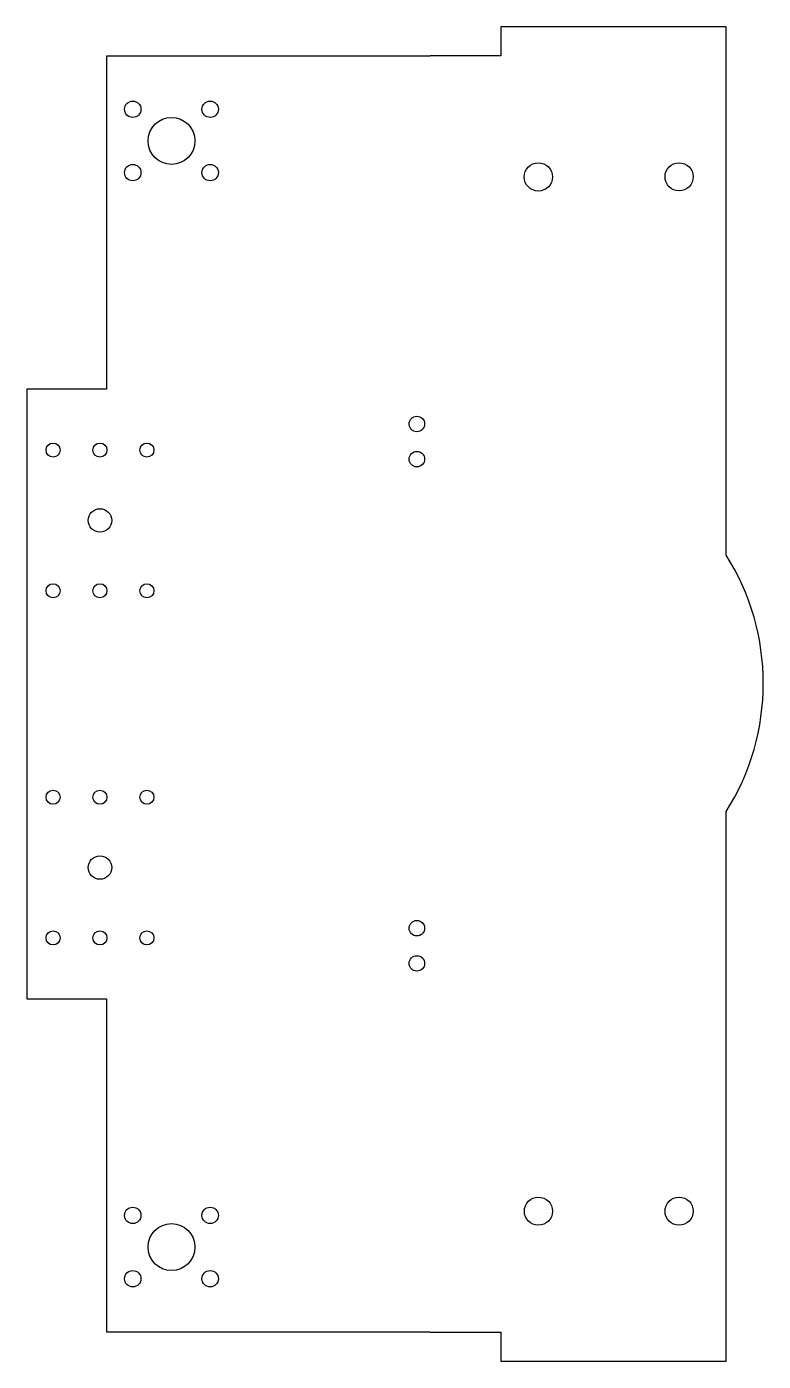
# Model space of a CAD drawing. Header units: millimetres. Extents: x 156 to 313, y -127 to 157.
import ezdxf

# ---------------------------------------------------------------- set-up
doc = ezdxf.new("R2010")
doc.units = ezdxf.units.MM
doc.layers.get('0').update_dxf_attribs({"linetype": 'CONTINUOUS'})

msp = doc.modelspace()

# ---------------------------------------------------------------- linework, layer by layer
msp.add_lwpolyline([(304.62, -10.08, 0.289926), (304.62, 44.62), (304.62, 157.25), (256.59, 157.25), (256.59, 151.03), (241.49, 151.03), (241.49, 151), (172.5, 151), (172.5, 80), (155.5, 80), (155.5, -50), (172.5, -50), (172.5, -121), (241.49, -121), (241.49, -121.03), (256.59, -121.03), (256.59, -127.25), (304.62, -127.25)], format="xyb", close=True)
for centre, radius in [((178.12, 139.65), 1.75), ((194.62, 139.65), 1.75), ((186.37, 132.9), 5), ((264.59, 125.22), 3.02), ((294.6, 125.25), 3), ((178.12, 126.15), 1.75), ((194.62, 126.15), 1.75), ((238.69, 72.57), 1.65), ((161.12, 67), 1.5), ((171.12, 67), 1.5), ((181.12, 67), 1.5), ((238.69, 65.07), 1.65), ((171.12, 52), 2.5), ((161.12, 37), 1.5), ((171.12, 37), 1.5), ((181.12, 37), 1.5), ((161.12, -7), 1.5), ((171.12, -7), 1.5), ((181.12, -7), 1.5), ((171.12, -22), 2.5), ((238.69, -34.93), 1.65), ((161.12, -37), 1.5), ((171.12, -37), 1.5), ((181.12, -37), 1.5), ((238.69, -42.43), 1.65), ((264.6, -95.25), 3), ((294.6, -95.25), 3), ((178.12, -96.15), 1.75), ((194.62, -96.15), 1.75), ((186.37, -102.9), 5), ((178.12, -109.65), 1.75), ((194.62, -109.65), 1.75)]:
    msp.add_circle(centre, radius)

doc.saveas('drawing.dxf')
